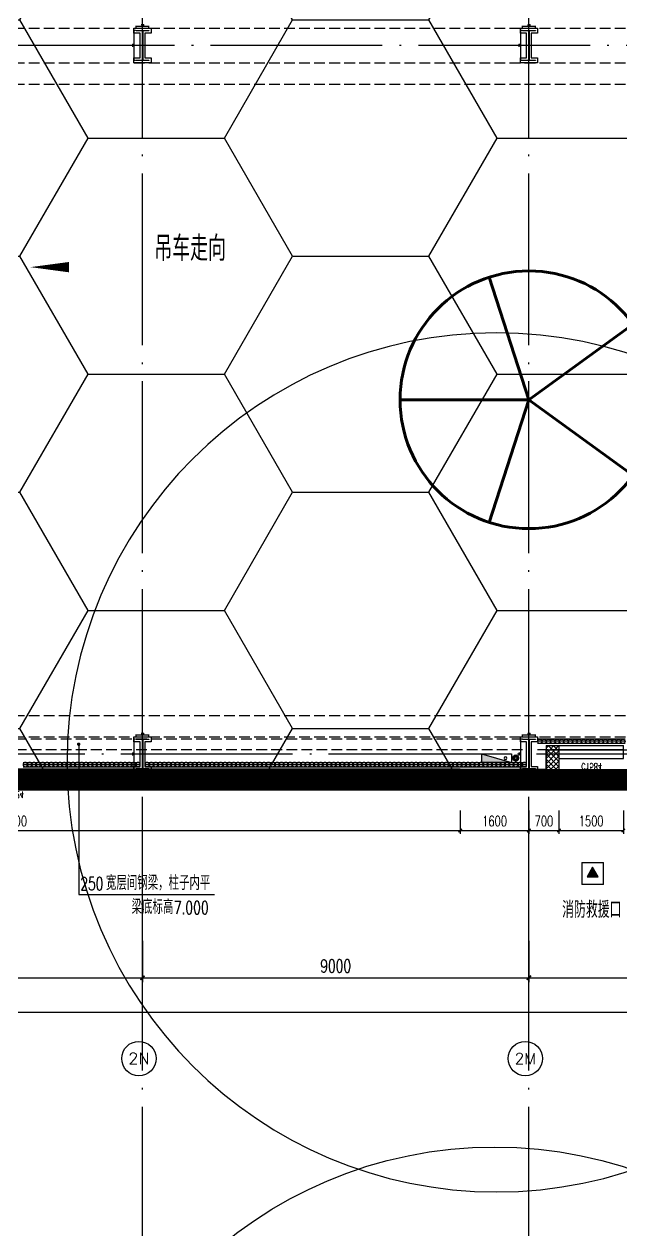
# Model space of a CAD drawing. Extents: x -821772 to -21949, y 506164 to 1049594.
# Drawn here: x -239612 to -225712, y 628991 to 657068 of the extents above; entities that cross this region are included whole.
import ezdxf
from ezdxf.enums import TextEntityAlignment as Align
from ezdxf.xclip import XClip

# ---------------------------------------------------------------- set-up
doc = ezdxf.new("R2010")
doc.units = 0
doc.header["$LTSCALE"] = 1000
doc.header["$MEASUREMENT"] = 0
doc.header["$XCLIPFRAME"] = 2
for name, pattern in [('10平面20250807_t3$0$DASH', [0.35, 0.25, -0.1]), ('10平面20250807_t3$0$DOTE', [2.42, 2, -0.2, 0.02, -0.2]), ('DASH', [0.35, 0.25, -0.1])]:
    doc.linetypes.add(name, pattern=pattern)
doc.layers.get('Defpoints').update_dxf_attribs({"color": 210})
doc.layers.add('1-防火分区线', color=201, linetype='DASH', lineweight=50)
doc.layers.add('10平面20250807_t3$0$LG-ZF消防', color=1, linetype='Continuous', lineweight=60)
for name, color, linetype in [('10平面20250807_t3$0$A-AXIS-D', 8, 'Continuous'), ('10平面20250807_t3$0$A-AXIS-DOTE', 8, '10平面20250807_t3$0$DOTE'), ('10平面20250807_t3$0$A-AXIS-DP', 8, 'Continuous'), ('10平面20250807_t3$0$A-AXIS-SYMB', 8, 'Continuous'), ('10平面20250807_t3$0$A-HATCH-2', 8, 'Continuous'), ('10平面20250807_t3$0$A-HRAIL', 8, 'Continuous'), ('10平面20250807_t3$0$A-LIN-V', 8, 'Continuous'), ('10平面20250807_t3$0$A-SFCE', 8, 'Continuous'), ('10平面20250807_t3$0$A-TEXT', 8, 'Continuous'), ('10平面20250807_t3$0$A-WINDOW', 8, 'Continuous'), ('10平面20250807_t3$0$AS-COLN', 8, 'Continuous'), ('10平面20250807_t3$0$AS-WALL', 8, 'Continuous'), ('10平面20250807_t3$0$AS-结构边线层', 8, 'Continuous'), ('10平面20250807_t3$0$DIM_SYMB', 8, 'Continuous'), ('10平面20250807_t3$0$PUB_HATCH', 8, 'Continuous'), ('10平面20250807_t3$0$PUB_TEXT', 8, 'Continuous'), ('10平面20250807_t3$0$RP-N2-01$0$$0$A-WIND-J', 8, 'Continuous'), ('10平面20250807_t3$0$RP-N2-01$0$A-WIND-J', 8, 'Continuous'), ('10平面20250807_t3$0$SB_ZF消火栓', 10, 'Continuous'), ('10平面20250807_t3$0$SB_ZF消火栓M', 10, 'Continuous'), ('10平面20250807_t3$0$建-窗', 8, 'Continuous'), ('10平面20250807_t3$0$建-箭头', 8, 'Continuous'), ('10平面20250807_t3$0$建-门窗编号', 8, 'Continuous'), ('PUB_HATCH', 8, 'Continuous')]:
    doc.layers.add(name, color=color, linetype=linetype)
doc.styles.add('10平面20250807_t3$0$_TCH_AXIS', font='COMPLEX', dxfattribs={"bigfont": 'GBCBIG'})
doc.styles.add('10平面20250807_t3$0$_TCH_DIM', font='SIMPLEX', dxfattribs={"bigfont": 'GBCBIG'})
doc.styles.add('10平面20250807_t3$0$_TCH_DIM_T3', font='SIMPLEX', dxfattribs={"width": 0.705882, "bigfont": 'GBCBIG'})
doc.styles.add('10平面20250807_t3$0$A-STANDARD', font='SIMPLEX', dxfattribs={"bigfont": 'GBCBIG'})
doc.styles.add('10平面20250807_t3$0$A-WIN-LABEL', font='SIMPLEX', dxfattribs={"bigfont": 'GBCBIG'})
doc.dimstyles.new('10平面20250807_t3$0$_TCH_ARCH&&10', dxfattribs={"dimtxt": 29.75, "dimasz": 10, "dimexe": 10, "dimexo": 10, "dimgap": 12.625, "dimtad": 1, "dimdec": 0, "dimzin": 0, "dimdsep": 46, "dimtxsty": '10平面20250807_t3$0$_TCH_DIM_T3', "dimblk": '10平面20250807_t3$0$_ArchTick', "dimcen": 0.09, "dimclrt": 7, "dimazin": 2, "dimtfac": 1, "dimtdec": 0, "dimtix": 1, "dimtmove": 2, "dimatfit": 3, "dimfxl": 0, "dimtolj": 1, "dimtzin": 0, "dimarcsym": 0})
doc.dimstyles.new('10平面20250807_t3$0$_TCH_ARCH&&100', dxfattribs={"dimtxt": 297.5, "dimasz": 100, "dimexe": 100, "dimexo": 100, "dimgap": 126.25, "dimtad": 1, "dimdec": 0, "dimzin": 0, "dimdsep": 46, "dimtxsty": '10平面20250807_t3$0$_TCH_DIM_T3', "dimblk": '10平面20250807_t3$0$_ArchTick', "dimcen": 0.09, "dimclrt": 7, "dimazin": 2, "dimtfac": 1, "dimtdec": 0, "dimtix": 1, "dimtmove": 2, "dimatfit": 3, "dimfxl": 0, "dimtolj": 1, "dimtzin": 0, "dimarcsym": 0})
doc.dimstyles.new('10平面20250807_t3$0$_TCH_ARCH&&80', dxfattribs={"dimtxt": 238, "dimasz": 80, "dimexe": 80, "dimexo": 80, "dimgap": 101, "dimtad": 1, "dimdec": 0, "dimzin": 0, "dimdsep": 46, "dimtxsty": '10平面20250807_t3$0$_TCH_DIM_T3', "dimblk": '10平面20250807_t3$0$_ArchTick', "dimcen": 0.09, "dimclrt": 7, "dimazin": 2, "dimtfac": 1, "dimtdec": 0, "dimtix": 1, "dimtmove": 2, "dimatfit": 3, "dimfxl": 0, "dimtolj": 1, "dimtzin": 0, "dimarcsym": 0})
pattern_1 = [(45, (60, 0), (-60.000061, 60.000061), []), (135, (60, 0), (-60.000061, -60.000061), [])]

# ---------------------------------------------------------------- blocks, each defined once
blk = doc.blocks.new('10平面20250807_t3$0$_ArchTick')
at = {"color": 0, "linetype": 'ByBlock', "const_width": 0.4}
blk.add_lwpolyline([(-0.5, -0.5), (0.5, 0.5)], dxfattribs=at)
blk = doc.blocks.new('*D9930')
at = {"layer": '10平面20250807_t3$0$A-AXIS-D', "color": 0, "lineweight": -2}
for p, q in [((-25118, -169100), (-25118, -170060)), ((-16118, -169100), (-16118, -170060)), ((-25118, -169960), (-16118, -169960))]:
    blk.add_line(p, q, dxfattribs=at)
at = {"layer": 'Defpoints', "color": 0}
for p in [(-25118, -169000), (-16118, -169000), (-16118, -169960)]:
    blk.add_point(p, dxfattribs=at)
at = {"layer": '10平面20250807_t3$0$A-AXIS-D', "color": 0, "lineweight": -2, "xscale": 100, "yscale": 100, "zscale": 100, "rotation": 180}
blk.add_blockref('10平面20250807_t3$0$_ArchTick', (-25118, -169960), dxfattribs=at)
at = {"layer": '10平面20250807_t3$0$A-AXIS-D', "color": 0, "lineweight": -2, "xscale": 100, "yscale": 100, "zscale": 100}
blk.add_blockref('10平面20250807_t3$0$_ArchTick', (-16118, -169960), dxfattribs=at)
at = {"layer": '10平面20250807_t3$0$A-AXIS-D', "color": 7, "insert": (-20618, -169685), "char_height": 297.5, "attachment_point": 5, "style": '10平面20250807_t3$0$_TCH_DIM_T3'}
blk.add_mtext('\\A1;9000', dxfattribs=at)
blk = doc.blocks.new('*D9931')
at = {"layer": '10平面20250807_t3$0$A-AXIS-D', "color": 0, "lineweight": -2}
for p, q in [((-16118, -169100), (-16118, -170060)), ((-7118, -169100), (-7118, -170060)), ((-16118, -169960), (-7118, -169960))]:
    blk.add_line(p, q, dxfattribs=at)
at = {"layer": 'Defpoints', "color": 0}
for p in [(-16118, -169000), (-7118, -169000), (-7118, -169960)]:
    blk.add_point(p, dxfattribs=at)
at = {"layer": '10平面20250807_t3$0$A-AXIS-D', "color": 0, "lineweight": -2, "xscale": 100, "yscale": 100, "zscale": 100, "rotation": 180}
blk.add_blockref('10平面20250807_t3$0$_ArchTick', (-16118, -169960), dxfattribs=at)
at = {"layer": '10平面20250807_t3$0$A-AXIS-D', "color": 0, "lineweight": -2, "xscale": 100, "yscale": 100, "zscale": 100}
blk.add_blockref('10平面20250807_t3$0$_ArchTick', (-7118, -169960), dxfattribs=at)
at = {"layer": '10平面20250807_t3$0$A-AXIS-D', "color": 7, "insert": (-11618, -169685), "char_height": 297.5, "attachment_point": 5, "style": '10平面20250807_t3$0$_TCH_DIM_T3'}
blk.add_mtext('\\A1;9000', dxfattribs=at)
blk = doc.blocks.new('*D9932')
at = {"layer": '10平面20250807_t3$0$A-AXIS-D', "color": 0, "lineweight": -2}
for p, q in [((-7118, -169100), (-7118, -170060)), ((1882, -169100), (1882, -170060)), ((-7118, -169960), (1882, -169960))]:
    blk.add_line(p, q, dxfattribs=at)
at = {"layer": 'Defpoints', "color": 0}
for p in [(-7118, -169000), (1882, -169000), (1882, -169960)]:
    blk.add_point(p, dxfattribs=at)
at = {"layer": '10平面20250807_t3$0$A-AXIS-D', "color": 0, "lineweight": -2, "xscale": 100, "yscale": 100, "zscale": 100, "rotation": 180}
blk.add_blockref('10平面20250807_t3$0$_ArchTick', (-7118, -169960), dxfattribs=at)
at = {"layer": '10平面20250807_t3$0$A-AXIS-D', "color": 0, "lineweight": -2, "xscale": 100, "yscale": 100, "zscale": 100}
blk.add_blockref('10平面20250807_t3$0$_ArchTick', (1882, -169960), dxfattribs=at)
at = {"layer": '10平面20250807_t3$0$A-AXIS-D', "color": 7, "insert": (-2618, -169685), "char_height": 297.5, "attachment_point": 5, "style": '10平面20250807_t3$0$_TCH_DIM_T3'}
blk.add_mtext('\\A1;9000', dxfattribs=at)
blk = doc.blocks.new('*D10025')
at = {"layer": '10平面20250807_t3$0$A-AXIS-D', "color": 0, "lineweight": -2}
for p, q in [((-65318, -169200), (-65318, -170860)), ((92682, -169200), (92682, -170860)), ((-65318, -170760), (92682, -170760))]:
    blk.add_line(p, q, dxfattribs=at)
at = {"layer": 'Defpoints', "color": 0}
for p in [(-65318, -169100), (92682, -169100), (92682, -170760)]:
    blk.add_point(p, dxfattribs=at)
at = {"layer": '10平面20250807_t3$0$A-AXIS-D', "color": 0, "lineweight": -2, "xscale": 100, "yscale": 100, "zscale": 100, "rotation": 180}
blk.add_blockref('10平面20250807_t3$0$_ArchTick', (-65318, -170760), dxfattribs=at)
at = {"layer": '10平面20250807_t3$0$A-AXIS-D', "color": 0, "lineweight": -2, "xscale": 100, "yscale": 100, "zscale": 100}
blk.add_blockref('10平面20250807_t3$0$_ArchTick', (92682, -170760), dxfattribs=at)
at = {"layer": '10平面20250807_t3$0$A-AXIS-D', "color": 7, "insert": (13682, -170485), "char_height": 297.5, "attachment_point": 5, "style": '10平面20250807_t3$0$_TCH_DIM_T3'}
blk.add_mtext('\\A1;158000', dxfattribs=at)
blk = doc.blocks.new('10平面20250807_t3$0$WINDOW2DLIB$DYNSTYLE$00000005')
at = {"color": 0}
for points in [[(-0.5, 0.5), (-0.5, -0.5)], [(-0.5, 0.5), (0.5, 0.5)], [(0.5, -0.5), (0.5, 0.5)], [(0.5, 0.1667), (-0.5, 0.1667)], [(0.5, -0.1667), (-0.5, -0.1667)], [(-0.5, -0.5), (0.5, -0.5)]]:
    blk.add_lwpolyline(points, dxfattribs=at)
blk = doc.blocks.new('10平面20250807_t3$0$42343243')
at = {"layer": '10平面20250807_t3$0$PUB_HATCH'}
h = blk.add_hatch(dxfattribs=at)
h.set_pattern_fill('多孔材料', color=256, scale=30, style=0)
h.set_pattern_definition(pattern_1)
h.paths.add_polyline_path([(-227154, 1223170), (-229454, 1223170), (-229454, 1222870), (-227454, 1222870)])
h = blk.add_hatch(dxfattribs=at)
h.set_pattern_fill('多孔材料', color=256, scale=30, style=0)
h.set_pattern_definition(pattern_1)
h.paths.add_polyline_path([(-227454, 1222320), (-227154, 1222620), (-227154, 1223170), (-227454, 1222870)])
h = blk.add_hatch(dxfattribs=at)
h.set_pattern_fill('多孔材料', color=256, scale=30, style=0)
h.set_pattern_definition(pattern_1)
h.paths.add_polyline_path([(-227454, 1222320), (-227154, 1222320), (-227154, 1222620)])
at = {"layer": '10平面20250807_t3$0$AS-WALL'}
for p, q in [((-227154, 1223170), (-229454, 1223170)), ((-229454, 1223170), (-229454, 1222870)), ((-227154, 1222620), (-227154, 1223170)), ((-229454, 1222870), (-227454, 1222870)), ((-227454, 1222320), (-227454, 1222870)), ((-227154, 1222320), (-227154, 1222620)), ((-227454, 1222320), (-227154, 1222320))]:
    blk.add_line(p, q, dxfattribs=at)
at = {"layer": '10平面20250807_t3$0$建-窗'}
ref = blk.add_blockref('10平面20250807_t3$0$WINDOW2DLIB$DYNSTYLE$00000005', (-239904, 1223020), dxfattribs=dict(at, xscale=-20900, yscale=-300, zscale=300, rotation=359.9999999994902))
ref.add_attrib('A', 'C20924', (-240194, 1223393), dxfattribs={"layer": '10平面20250807_t3$0$建-门窗编号', "ltscale": 500, "height": 148.8, "style": '10平面20250807_t3$0$A-WIN-LABEL', "width": 0.705882})
ref = blk.add_blockref('10平面20250807_t3$0$WINDOW2DLIB$DYNSTYLE$00000005', (-226404, 1222470), dxfattribs=dict(at, xscale=-1500, yscale=300, zscale=300, rotation=179.9999999999555))
ref.add_attrib('A', 'C1584', (-226634, 1222733), dxfattribs={"layer": '10平面20250807_t3$0$建-门窗编号', "ltscale": 500, "height": 148.8, "rotation": 360, "style": '10平面20250807_t3$0$A-WIN-LABEL', "width": 0.705882})
blk = doc.blocks.new('10平面20250807_t3$0$43243')
at = {"layer": '10平面20250807_t3$0$AS-结构边线层'}
blk.add_lwpolyline([(-250514, 639550), (-229294, 639550), (-229294, 639720), (-227454, 639720), (-227454, 640170), (-225354, 640170), (-225354, 639720), (-223514, 639720), (-223514, 639550), (-210494, 639550), (-210494, 639720), (-200454, 639720)], dxfattribs=at)
blk = doc.blocks.new('10平面20250807_t3$0$3243243')
at = {"layer": '10平面20250807_t3$0$A-AXIS-SYMB'}
for p, q in [((-238340, 640300), (-238340, 636800)), ((-238340, 636800), (-235180, 636800))]:
    blk.add_line(p, q, dxfattribs=at)
at = {"layer": '10平面20250807_t3$0$A-AXIS-SYMB', "const_width": 40}
blk.add_lwpolyline([(-238340, 640320, 1), (-238340, 640280, 1)], format="xyb", close=True, dxfattribs=at)
at = {"layer": '10平面20250807_t3$0$A-SFCE', "linetype": '10平面20250807_t3$0$DASH'}
for p, q in [((-228004.2, 640420), (-245704.2, 640420)), ((-228004.2, 640170), (-245704.2, 640170))]:
    blk.add_line(p, q, dxfattribs=at)
at = {"layer": '10平面20250807_t3$0$A-SFCE', "color": 2, "linetype": '10平面20250807_t3$0$DASH'}
for p, q in [((-219004.2, 640420), (-227704.2, 640420)), ((-219004.2, 640170), (-227704.2, 640170))]:
    blk.add_line(p, q, dxfattribs=at)
at = {"layer": '10平面20250807_t3$0$PUB_TEXT', "style": '10平面20250807_t3$0$_TCH_DIM', "width": 0.705882}
for s, p in [('250', (-238305.2, 636905)), ('7.000', (-236125, 636345))]:
    blk.add_text(s, height=297.5, dxfattribs=at).set_placement(p)
at = {"layer": '10平面20250807_t3$0$PUB_TEXT', "style": '10平面20250807_t3$0$_TCH_DIM'}
for s, p in [('宽层间钢梁，柱子内平', (-237705.2, 636905)), ('梁底标高', (-237108, 636345))]:
    blk.add_text(s, height=337.59, dxfattribs=at).set_placement(p)
blk = doc.blocks.new('*D10488')
at = {"layer": '10平面20250807_t3$0$A-AXIS-DP', "color": 0, "lineweight": -2}
for p, q in [((-195790, 766880), (-195790, 766929)), ((-195790, 766919), (-195490, 766919)), ((-195490, 766880), (-195490, 766929))]:
    blk.add_line(p, q, dxfattribs=at)
at = {"layer": 'Defpoints', "color": 0}
for p in [(-195790, 766870), (-195490, 766919), (-195490, 766870)]:
    blk.add_point(p, dxfattribs=at)
at = {"layer": '10平面20250807_t3$0$A-AXIS-DP', "color": 0, "lineweight": -2, "xscale": 10, "yscale": 10, "zscale": 10, "rotation": 180}
blk.add_blockref('10平面20250807_t3$0$_ArchTick', (-195790, 766919), dxfattribs=at)
at = {"layer": '10平面20250807_t3$0$A-AXIS-DP', "color": 0, "lineweight": -2, "xscale": 10, "yscale": 10, "zscale": 10}
blk.add_blockref('10平面20250807_t3$0$_ArchTick', (-195490, 766919), dxfattribs=at)
at = {"layer": '10平面20250807_t3$0$A-AXIS-DP', "color": 7, "insert": (-195640, 766946), "char_height": 29.8, "attachment_point": 5, "style": '10平面20250807_t3$0$_TCH_DIM_T3'}
blk.add_mtext('\\A1;300', dxfattribs=at)
blk = doc.blocks.new('*D10489')
at = {"layer": '10平面20250807_t3$0$A-AXIS-DP', "color": 0, "lineweight": -2}
for p, q in [((-195800, 766820), (-195841, 766820)), ((-195831, 766120), (-195831, 766820)), ((-195800, 766120), (-195841, 766120))]:
    blk.add_line(p, q, dxfattribs=at)
at = {"layer": 'Defpoints', "color": 0}
for p in [(-195831, 766820), (-195790, 766820), (-195790, 766120)]:
    blk.add_point(p, dxfattribs=at)
at = {"layer": '10平面20250807_t3$0$A-AXIS-DP', "color": 0, "lineweight": -2, "xscale": 10, "yscale": 10, "zscale": 10}
for p, rotation in [((-195831, 766820), 90), ((-195831, 766120), 270)]:
    blk.add_blockref('10平面20250807_t3$0$_ArchTick', p, dxfattribs=dict(at, rotation=rotation))
at = {"layer": '10平面20250807_t3$0$A-AXIS-DP', "color": 7, "insert": (-195859, 766470), "char_height": 29.8, "attachment_point": 5, "rotation": 90, "style": '10平面20250807_t3$0$_TCH_DIM_T3'}
blk.add_mtext('\\A1;700', dxfattribs=at)
blk = doc.blocks.new('10平面20250807_t3$0$w42343')
at = {"layer": '10平面20250807_t3$0$A-HATCH-2', "linetype": '10平面20250807_t3$0$DASH'}
for p, q in [((-263654.2, 656970), (-128354.2, 656970)), ((-263654.2, 656170), (-128354.2, 656170)), ((-263654.2, 655670), (-128354.2, 655670)), ((-263654.2, 640970), (-128354.2, 640970)), ((-263654.2, 640470), (-128354.2, 640470))]:
    blk.add_line(p, q, dxfattribs=at)
blk = doc.blocks.new('10平面20250807_t3$0$w4324324')
at = {"layer": '10平面20250807_t3$0$A-HATCH-2', "lineweight": 60}
for q in [(-1694760, 686605), (-1697614, 684532), (-1691907, 684532), (-1696524, 681178), (-1692997, 681178)]:
    blk.add_line((-1694760, 683605), q, dxfattribs=at)
blk.add_circle((-1694760, 683605), 3000, dxfattribs=at)
blk = doc.blocks.new('10平面20250807_t3$0$ner546')
at = {"layer": '10平面20250807_t3$0$A-LIN-V'}
blk.add_blockref('10平面20250807_t3$0$w4324324', (565280, 25256), dxfattribs=at)
blk = doc.blocks.new('10平面20250807_t3$0$RP-N2-01$0$$0$xfjy')
at = {"layer": '10平面20250807_t3$0$RP-N2-01$0$$0$A-WIND-J'}
h = blk.add_hatch(color=256, dxfattribs=at)
h.dxf.hatch_style = 1
h.paths.add_polyline_path([(1141876, -26214), (1142135, -26214), (1142005, -25989)])
at = {"layer": '10平面20250807_t3$0$RP-N2-01$0$$0$A-WIND-J', "const_width": 25}
blk.add_lwpolyline([(1141755, -25889), (1141755, -26389), (1142255, -26389), (1142255, -25889)], close=True, dxfattribs=at)
at = {"layer": '10平面20250807_t3$0$RP-N2-01$0$$0$A-WIND-J'}
for points in [[(1141755, -26389), (1142255, -26389), (1142255, -25889), (1141755, -25889)], [(1141876, -26214), (1142135, -26214), (1142005, -25989)]]:
    blk.add_lwpolyline(points, close=True, dxfattribs=at)
blk = doc.blocks.new('10平面20250807_t3$0$RP-N2-01$0$xfjy')
at = {"layer": '10平面20250807_t3$0$RP-N2-01$0$$0$A-WIND-J'}
blk.add_blockref('10平面20250807_t3$0$RP-N2-01$0$$0$xfjy', (0, 0), dxfattribs=at)
blk = doc.blocks.new('10平面20250807_t3$0$1232')
at = {"layer": '10平面20250807_t3$0$RP-N2-01$0$A-WIND-J'}
blk.add_blockref('10平面20250807_t3$0$RP-N2-01$0$xfjy', (-1368375, 663429, 0), dxfattribs=at)
at = {"layer": '10平面20250807_t3$0$A-TEXT', "style": '10平面20250807_t3$0$_TCH_DIM'}
blk.add_text('消防救援口', height=384.1, dxfattribs=at).set_placement((-227081, 636257, 0))
blk = doc.blocks.new('10平面20250807_t3$0$99平面图例外参$0$$LinePat$圆环')
for points in [[(0, 150), (300, 150)], [(0, 0), (300, 0)], [(0, -150), (300, -150)]]:
    blk.add_lwpolyline(points)
at = {"color": 0}
blk.add_circle((150, 0), 150, dxfattribs=at)
blk = doc.blocks.new('10平面20250807_t3$0$34242343243')
at = {"layer": '10平面20250807_t3$0$A-HRAIL', "yscale": 0.3333333333333333, "zscale": 0.3333333333333333}
for p, xscale, rotation in [((-227552, 640370), 0.3402776645623614, 180), ((-227450, 640370), 0.3402776645623614, 180), ((-227348, 640370), 0.3402776645623614, 180), ((-227246, 640370), 0.3402776645623614, 180), ((-227144, 640370), 0.3402776645623614, 180), ((-227042, 640370), 0.3402776645623614, 180), ((-226940, 640370), 0.3402776645623614, 180), ((-226838, 640370), 0.3402776645623614, 180), ((-226735, 640370), 0.3402776645623614, 180), ((-226633, 640370), 0.3402776645623614, 180), ((-226531, 640370), 0.3402776645623614, 180), ((-226429, 640370), 0.3402776645623614, 180), ((-226327, 640370), 0.3402776645623614, 180), ((-226225, 640370), 0.3402776645623614, 180), ((-226123, 640370), 0.3402776645623614, 180), ((-226021, 640370), 0.3402776645623614, 180), ((-225919, 640370), 0.3402776645623614, 180), ((-225817, 640370), 0.3402776645623614, 180), ((-225715, 640370), 0.3402776645623614, 180), ((-225613, 640370), 0.3402776645623614, 180), ((-239636, 639826), -0.3368181818181818, 179.9999999997967), ((-239535, 639826), -0.3368181818181818, 179.9999999997967), ((-239434, 639826), -0.3368181818181818, 179.9999999997967), ((-239333, 639826), -0.3368181818181818, 179.9999999997967), ((-239232, 639826), -0.3368181818181818, 179.9999999997967), ((-239131, 639826), -0.3368181818181818, 179.9999999997967), ((-239030, 639826), -0.3368181818181818, 179.9999999997967), ((-238929, 639826), -0.3368181818181818, 179.9999999997967), ((-238828, 639826), -0.3368181818181818, 179.9999999997967), ((-238727, 639826), -0.3368181818181818, 179.9999999997967), ((-238626, 639826), -0.3368181818181818, 179.9999999997967), ((-238525, 639826), -0.3368181818181818, 179.9999999997967), ((-238424, 639826), -0.3368181818181818, 179.9999999997967), ((-238323, 639826), -0.3368181818181818, 179.9999999997967), ((-238222, 639826), -0.3368181818181818, 179.9999999997967), ((-238121, 639826), -0.3368181818181818, 179.9999999997967), ((-238020, 639826), -0.3368181818181818, 179.9999999997967), ((-237919, 639826), -0.3368181818181818, 179.9999999997967), ((-237818, 639826), -0.3368181818181818, 179.9999999997967), ((-237717, 639826), -0.3368181818181818, 179.9999999997967), ((-237616, 639826), -0.3368181818181818, 179.9999999997967), ((-237514, 639826), -0.3368181818181818, 179.9999999997967), ((-237413, 639826), -0.3368181818181818, 179.9999999997967), ((-237312, 639826), -0.3368181818181818, 179.9999999997967), ((-237211, 639826), -0.3368181818181818, 179.9999999997967), ((-237110, 639826), -0.3368181818181818, 179.9999999997967), ((-237009, 639826), -0.3368181818181818, 179.9999999997967), ((-236800, 639826), -0.3368181818181785, 179.999999999796), ((-236699, 639826), -0.3368181818181785, 179.999999999796), ((-236598, 639826), -0.3368181818181785, 179.999999999796), ((-236497, 639826), -0.3368181818181785, 179.999999999796), ((-236396, 639826), -0.3368181818181785, 179.999999999796), ((-236295, 639826), -0.3368181818181785, 179.999999999796), ((-236194, 639826), -0.3368181818181785, 179.999999999796), ((-236093, 639826), -0.3368181818181785, 179.999999999796), ((-235992, 639826), -0.3368181818181785, 179.999999999796), ((-235891, 639826), -0.3368181818181785, 179.999999999796), ((-235790, 639826), -0.3368181818181785, 179.999999999796), ((-235689, 639826), -0.3368181818181785, 179.999999999796), ((-235588, 639826), -0.3368181818181785, 179.999999999796), ((-235487, 639826), -0.3368181818181785, 179.999999999796), ((-235386, 639826), -0.3368181818181785, 179.999999999796), ((-235285, 639826), -0.3368181818181785, 179.999999999796), ((-235183, 639826), -0.3368181818181785, 179.999999999796), ((-235082, 639826), -0.3368181818181785, 179.999999999796), ((-234981, 639826), -0.3368181818181785, 179.999999999796), ((-234880, 639826), -0.3368181818181785, 179.999999999796), ((-234779, 639826), -0.3368181818181785, 179.999999999796), ((-234678, 639826), -0.3368181818181785, 179.999999999796), ((-234577, 639826), -0.3368181818181785, 179.999999999796), ((-234476, 639826), -0.3368181818181785, 179.999999999796), ((-234375, 639826), -0.3368181818181785, 179.999999999796), ((-234274, 639826), -0.3368181818181785, 179.999999999796), ((-234173, 639826), -0.3368181818181785, 179.999999999796), ((-234072, 639826), -0.3368181818181785, 179.999999999796), ((-233971, 639826), -0.3368181818181785, 179.999999999796), ((-233870, 639826), -0.3368181818181785, 179.999999999796), ((-233769, 639826), -0.3368181818181785, 179.999999999796), ((-233668, 639826), -0.3368181818181785, 179.999999999796), ((-233567, 639826), -0.3368181818181785, 179.999999999796), ((-233466, 639826), -0.3368181818181785, 179.999999999796), ((-233365, 639826), -0.3368181818181785, 179.999999999796), ((-233264, 639826), -0.3368181818181785, 179.999999999796), ((-233163, 639826), -0.3368181818181785, 179.999999999796), ((-233062, 639826), -0.3368181818181785, 179.999999999796), ((-232960, 639826), -0.3368181818181785, 179.999999999796), ((-232859, 639826), -0.3368181818181785, 179.999999999796), ((-232758, 639826), -0.3368181818181785, 179.999999999796), ((-232657, 639826), -0.3368181818181785, 179.999999999796), ((-232556, 639826), -0.3368181818181785, 179.999999999796), ((-232455, 639826), -0.3368181818181785, 179.999999999796), ((-232354, 639826), -0.3368181818181785, 179.999999999796), ((-232253, 639826), -0.3368181818181785, 179.999999999796), ((-232152, 639826), -0.3368181818181785, 179.999999999796), ((-232051, 639826), -0.3368181818181785, 179.999999999796), ((-231950, 639826), -0.3368181818181785, 179.999999999796), ((-231849, 639826), -0.3368181818181785, 179.999999999796), ((-231748, 639826), -0.3368181818181785, 179.999999999796), ((-231647, 639826), -0.3368181818181785, 179.999999999796), ((-231546, 639826), -0.3368181818181785, 179.999999999796), ((-231445, 639826), -0.3368181818181785, 179.999999999796), ((-231344, 639826), -0.3368181818181785, 179.999999999796), ((-231243, 639826), -0.3368181818181785, 179.999999999796), ((-231142, 639826), -0.3368181818181785, 179.999999999796), ((-231041, 639826), -0.3368181818181785, 179.999999999796), ((-230940, 639826), -0.3368181818181785, 179.999999999796), ((-230839, 639826), -0.3368181818181785, 179.999999999796), ((-230737, 639826), -0.3368181818181785, 179.999999999796), ((-230636, 639826), -0.3368181818181785, 179.999999999796), ((-230535, 639826), -0.3368181818181785, 179.999999999796), ((-230434, 639826), -0.3368181818181785, 179.999999999796), ((-230333, 639826), -0.3368181818181785, 179.999999999796), ((-230232, 639826), -0.3368181818181785, 179.999999999796), ((-230131, 639826), -0.3368181818181785, 179.999999999796), ((-230030, 639826), -0.3368181818181785, 179.999999999796), ((-229929, 639826), -0.3368181818181785, 179.999999999796), ((-229828, 639826), -0.3368181818181785, 179.999999999796), ((-229727, 639826), -0.3368181818181785, 179.999999999796), ((-229626, 639826), -0.3368181818181785, 179.999999999796), ((-229525, 639826), -0.3368181818181785, 179.999999999796), ((-229424, 639826), -0.3368181818181785, 179.999999999796), ((-229323, 639826), -0.3368181818181785, 179.999999999796), ((-229222, 639826), -0.3368181818181785, 179.999999999796), ((-229121, 639826), -0.3368181818181785, 179.999999999796), ((-229020, 639826), -0.3368181818181785, 179.999999999796), ((-228919, 639826), -0.3368181818181785, 179.999999999796), ((-228818, 639826), -0.3368181818181785, 179.999999999796), ((-228717, 639826), -0.3368181818181785, 179.999999999796), ((-228616, 639826), -0.3368181818181785, 179.999999999796), ((-228514, 639826), -0.3368181818181785, 179.999999999796), ((-228413, 639826), -0.3368181818181785, 179.999999999796), ((-228312, 639826), -0.3368181818181785, 179.999999999796), ((-228211, 639826), -0.3368181818181785, 179.999999999796), ((-228110, 639826), -0.3368181818181785, 179.999999999796), ((-228009, 639826), -0.3368181818181785, 179.999999999796)]:
    blk.add_blockref('10平面20250807_t3$0$99平面图例外参$0$$LinePat$圆环', p, dxfattribs=dict(at, xscale=xscale, rotation=rotation))
blk = doc.blocks.new('10平面20250807_t3$0$A$C5D961328')
at = {"layer": '10平面20250807_t3$0$SB_ZF消火栓'}
blk.add_hatch(color=256, dxfattribs=at).paths.add_polyline_path([(0, 40), (700, 40), (700, 240)])
at = {"layer": '10平面20250807_t3$0$A-LIN-V', "ltscale": 500}
blk.add_circle((350, 40), 10001, dxfattribs=at)
at = {"layer": '10平面20250807_t3$0$SB_ZF消火栓'}
for p, q in [((700, 240), (0, 240)), ((0, 240), (0, 40)), ((700, 240), (0, 40)), ((0, 40), (700, 40)), ((700, 240), (700, 40))]:
    blk.add_line(p, q, dxfattribs=at)
at = {"layer": '10平面20250807_t3$0$SB_ZF消火栓', "color": 1}
blk.add_circle((140, 140), 32.5, dxfattribs=at)
blk = doc.blocks.new('10平面20250807_t3$0$we42342343234')
at = {"layer": '10平面20250807_t3$0$SB_ZF消火栓M', "rotation": 180}
blk.add_blockref('10平面20250807_t3$0$A$C5D961328', (-228304, 620960), dxfattribs=at)
blk = doc.blocks.new('10平面20250807_t3$0$43242343')
at = {"layer": '10平面20250807_t3$0$LG-ZF消防', "linetype": 'Continuous'}
blk.add_circle((-228161, 639976), 50, dxfattribs=at)
blk = doc.blocks.new('10平面20250807_t3$0$234243242332')
at = {"layer": '10平面20250807_t3$0$LG-ZF消防', "linetype": 'Continuous'}
blk.add_blockref('10平面20250807_t3$0$43242343', (0, 0), dxfattribs=at)
at = {"layer": '10平面20250807_t3$0$SB_ZF消火栓', "xscale": -1}
blk.add_blockref('10平面20250807_t3$0$A$C5D961328', (-228261, 639836), dxfattribs=at)
at = {"layer": '10平面20250807_t3$0$SB_ZF消火栓'}
blk.add_blockref('10平面20250807_t3$0$we42342343234', (0, 0), dxfattribs=at)
blk = doc.blocks.new('*D12161')
at = {"layer": '10平面20250807_t3$0$A-AXIS-DP', "color": 0, "lineweight": -2}
for p, q in [((-250354, 638760), (-250354, 638210)), ((-229454, 638760), (-229454, 638210)), ((-250354, 638290), (-229454, 638290))]:
    blk.add_line(p, q, dxfattribs=at)
at = {"layer": 'Defpoints', "color": 0}
for p in [(-250354, 638840), (-229454, 638840), (-229454, 638290)]:
    blk.add_point(p, dxfattribs=at)
at = {"layer": '10平面20250807_t3$0$A-AXIS-DP', "color": 0, "lineweight": -2, "xscale": 80, "yscale": 80, "zscale": 80, "rotation": 180}
blk.add_blockref('10平面20250807_t3$0$_ArchTick', (-250354, 638290), dxfattribs=at)
at = {"layer": '10平面20250807_t3$0$A-AXIS-DP', "color": 0, "lineweight": -2, "xscale": 80, "yscale": 80, "zscale": 80}
blk.add_blockref('10平面20250807_t3$0$_ArchTick', (-229454, 638290), dxfattribs=at)
at = {"layer": '10平面20250807_t3$0$A-AXIS-DP', "color": 7, "insert": (-239904, 638510), "char_height": 238, "attachment_point": 5, "style": '10平面20250807_t3$0$_TCH_DIM_T3'}
blk.add_mtext('\\A1;20900', dxfattribs=at)
blk = doc.blocks.new('*D12162')
at = {"layer": '10平面20250807_t3$0$A-AXIS-DP', "color": 0, "lineweight": -2}
for p, q in [((-229454, 638760), (-229454, 638210)), ((-227854, 638760), (-227854, 638210)), ((-229454, 638290), (-227854, 638290))]:
    blk.add_line(p, q, dxfattribs=at)
at = {"layer": 'Defpoints', "color": 0}
for p in [(-229454, 638840), (-227854, 638840), (-227854, 638290)]:
    blk.add_point(p, dxfattribs=at)
at = {"layer": '10平面20250807_t3$0$A-AXIS-DP', "color": 0, "lineweight": -2, "xscale": 80, "yscale": 80, "zscale": 80, "rotation": 180}
blk.add_blockref('10平面20250807_t3$0$_ArchTick', (-229454, 638290), dxfattribs=at)
at = {"layer": '10平面20250807_t3$0$A-AXIS-DP', "color": 0, "lineweight": -2, "xscale": 80, "yscale": 80, "zscale": 80}
blk.add_blockref('10平面20250807_t3$0$_ArchTick', (-227854, 638290), dxfattribs=at)
at = {"layer": '10平面20250807_t3$0$A-AXIS-DP', "color": 7, "insert": (-228654, 638510), "char_height": 238, "attachment_point": 5, "style": '10平面20250807_t3$0$_TCH_DIM_T3'}
blk.add_mtext('\\A1;1600', dxfattribs=at)
blk = doc.blocks.new('*D12163')
at = {"layer": '10平面20250807_t3$0$A-AXIS-DP', "color": 0, "lineweight": -2}
for p, q in [((-227854, 638760), (-227854, 638210)), ((-227154, 638760), (-227154, 638210)), ((-227854, 638290), (-227154, 638290))]:
    blk.add_line(p, q, dxfattribs=at)
at = {"layer": 'Defpoints', "color": 0}
for p in [(-227854, 638840), (-227154, 638840), (-227154, 638290)]:
    blk.add_point(p, dxfattribs=at)
at = {"layer": '10平面20250807_t3$0$A-AXIS-DP', "color": 0, "lineweight": -2, "xscale": 80, "yscale": 80, "zscale": 80, "rotation": 180}
blk.add_blockref('10平面20250807_t3$0$_ArchTick', (-227854, 638290), dxfattribs=at)
at = {"layer": '10平面20250807_t3$0$A-AXIS-DP', "color": 0, "lineweight": -2, "xscale": 80, "yscale": 80, "zscale": 80}
blk.add_blockref('10平面20250807_t3$0$_ArchTick', (-227154, 638290), dxfattribs=at)
at = {"layer": '10平面20250807_t3$0$A-AXIS-DP', "color": 7, "insert": (-227504, 638510), "char_height": 238, "attachment_point": 5, "style": '10平面20250807_t3$0$_TCH_DIM_T3'}
blk.add_mtext('\\A1;700', dxfattribs=at)
blk = doc.blocks.new('*D12164')
at = {"layer": '10平面20250807_t3$0$A-AXIS-DP', "color": 0, "lineweight": -2}
for p, q in [((-227154, 638760), (-227154, 638210)), ((-225654, 638760), (-225654, 638210)), ((-227154, 638290), (-225654, 638290))]:
    blk.add_line(p, q, dxfattribs=at)
at = {"layer": 'Defpoints', "color": 0}
for p in [(-227154, 638840), (-225654, 638840), (-225654, 638290)]:
    blk.add_point(p, dxfattribs=at)
at = {"layer": '10平面20250807_t3$0$A-AXIS-DP', "color": 0, "lineweight": -2, "xscale": 80, "yscale": 80, "zscale": 80, "rotation": 180}
blk.add_blockref('10平面20250807_t3$0$_ArchTick', (-227154, 638290), dxfattribs=at)
at = {"layer": '10平面20250807_t3$0$A-AXIS-DP', "color": 0, "lineweight": -2, "xscale": 80, "yscale": 80, "zscale": 80}
blk.add_blockref('10平面20250807_t3$0$_ArchTick', (-225654, 638290), dxfattribs=at)
at = {"layer": '10平面20250807_t3$0$A-AXIS-DP', "color": 7, "insert": (-226404, 638510), "char_height": 238, "attachment_point": 5, "style": '10平面20250807_t3$0$_TCH_DIM_T3'}
blk.add_mtext('\\A1;1500', dxfattribs=at)
blk = doc.blocks.new('10平面20250807_t3$0$dote')
at = {"layer": '10平面20250807_t3$0$A-AXIS-D'}
for centre in [(-16202.7, -171838.9), (-7202.7, -171838.9)]:
    blk.add_circle(centre, 400, dxfattribs=at)
at = {"layer": '10平面20250807_t3$0$A-AXIS-DOTE', "ltscale": 2}
for p, q in [((-16117.8, -169748.9), (-16117.8, -75950)), ((-7117.8, -169748.9), (-7117.8, -75950)), ((100786.4, -148250), (-75513.6, -148250)), ((98696.4, -164750), (-75513.6, -164750)), ((-16117.8, -264080), (-16117.8, -167560.7)), ((-7117.8, -264080), (-7117.8, -167560.7))]:
    blk.add_line(p, q, dxfattribs=at)
at = {"layer": '10平面20250807_t3$0$PUB_TEXT', "style": '10平面20250807_t3$0$_TCH_AXIS'}
for s, height, p, p2 in [('2N', 265.5, (-16449.2, -171971.6), (-15956.2, -171971.6)), ('2M', 255.29, (-7451.9, -171966.5), (-6953.5, -171966.5))]:
    blk.add_text(s, height=height, dxfattribs=at).set_placement(p, p2, align=Align.FIT)
at = {"layer": '10平面20250807_t3$0$A-AXIS-D'}
for base, p1, p2, picture, middle in [((-16117.8, -169960), (-25117.8, -169000), (-16117.8, -169000), '*D9930', (-20617.8, -169685)), ((-7117.8, -169960), (-16117.8, -169000), (-7117.8, -169000), '*D9931', (-11617.8, -169685)), ((1882.2, -169960), (-7117.8, -169000), (1882.2, -169000), '*D9932', (-2617.8, -169685)), ((92682.2, -170760), (-65317.8, -169100), (92682.2, -169100), '*D10025', (13682.2, -170485))]:
    dim = blk.add_linear_dim(base=base, p1=p1, p2=p2, angle=0, dimstyle='10平面20250807_t3$0$_TCH_ARCH&&100', override={"dimgap": 0}, dxfattribs=at)
    dim.commit()
    dim.dimension.update_dxf_attribs({"geometry": picture, "text_midpoint": middle, "dimtype": 129})
blk = doc.blocks.new('10平面20250807_t3$0$nt66')
at = {"layer": '10平面20250807_t3$0$A-HATCH-2'}
blk.add_lwpolyline([(-195840, 766870), (-195440, 766870), (-195440, 766758), (-195586, 766758), (-195586, 766182), (-195440, 766182), (-195440, 766070), (-195840, 766070), (-195840, 766182), (-195694, 766182), (-195694, 766758), (-195840, 766758)], close=True, dxfattribs=at)
at = {"layer": '10平面20250807_t3$0$AS-COLN'}
blk.add_lwpolyline([(-195790, 766820), (-195490, 766820), (-195490, 766808), (-195636, 766808), (-195636, 766132), (-195490, 766132), (-195490, 766120), (-195790, 766120), (-195790, 766132), (-195644, 766132), (-195644, 766808), (-195790, 766808)], close=True, dxfattribs=at)
at = {"layer": '10平面20250807_t3$0$A-AXIS-DP'}
for p1, p2, distance, picture, middle in [((-195790, 766120), (-195790, 766820), 41.2, '*D10489', (-195858.7, 766470)), ((-195790, 766870), (-195490, 766870), 48.8, '*D10488', (-195640, 766946.2))]:
    dim = blk.add_aligned_dim(p1=p1, p2=p2, distance=distance, dimstyle='10平面20250807_t3$0$_TCH_ARCH&&10', dxfattribs=at)
    dim.commit()
    dim.dimension.update_dxf_attribs({"geometry": picture, "text_midpoint": middle})
blk = doc.blocks.new('10平面20250807_t3$0$33333')
for p in [(-41214, -109900), (-32214, -109900), (-41214, -126400), (-32214, -126400)]:
    blk.add_blockref('10平面20250807_t3$0$nt66', p)
blk = doc.blocks.new('10平面20250807_t3')
at = {"layer": '10平面20250807_t3$0$建-箭头'}
blk.add_lwpolyline([(-232567, 651408.9, 0, 0, 0), (-239467, 651408.9, 0, 240, 0), (-238567, 651408.9, 0, 0, 0)], format="xyseb", dxfattribs=at)
blk.add_blockref('10平面20250807_t3$0$1232', (0, 0))
at = {"layer": '10平面20250807_t3$0$A-AXIS-DP'}
blk.add_blockref('10平面20250807_t3$0$3243243', (0, 0), dxfattribs=at)
at = {"layer": '10平面20250807_t3$0$A-LIN-V', "rotation": 90.00000000000001}
blk.add_blockref('10平面20250807_t3$0$ner546', (481006.5, 1777800), dxfattribs=at)
at = {"layer": '10平面20250807_t3$0$A-WINDOW'}
for name in ['10平面20250807_t3$0$43243', '10平面20250807_t3$0$33333', '10平面20250807_t3$0$w42343']:
    blk.add_blockref(name, (0, 0), dxfattribs=at)
at = {"layer": '10平面20250807_t3$0$A-WINDOW', "xscale": -1, "rotation": 180}
blk.add_blockref('10平面20250807_t3$0$42343243', (0, 1862590), dxfattribs=at)
at = {"layer": '10平面20250807_t3$0$AS-WALL'}
blk.add_blockref('10平面20250807_t3$0$dote', (-220736.4, 804820), dxfattribs=at)
at = {"layer": '10平面20250807_t3$0$DIM_SYMB'}
blk.add_blockref('10平面20250807_t3$0$34242343243', (0, 0), dxfattribs=at)
at = {"layer": '10平面20250807_t3$0$SB_ZF消火栓', "linetype": 'Continuous'}
blk.add_blockref('10平面20250807_t3$0$234243242332', (0, 0), dxfattribs=at)
at = {"layer": '10平面20250807_t3$0$PUB_TEXT', "style": '10平面20250807_t3$0$A-STANDARD'}
blk.add_text('吊车走向', height=578.72, dxfattribs=at).set_placement((-236579.3, 651555.8))
at = {"layer": '10平面20250807_t3$0$A-AXIS-DP'}
for p1, p2, picture, middle in [((-250354.2, 638840), (-229454.2, 638840), '*D12161', (-239904.2, 638510)), ((-229454.2, 638840), (-227854.2, 638840), '*D12162', (-228654.2, 638510)), ((-227854.2, 638840), (-227154.2, 638840), '*D12163', (-227504.2, 638510)), ((-227154.2, 638840), (-225654.2, 638840), '*D12164', (-226404.2, 638510))]:
    dim = blk.add_aligned_dim(p1=p1, p2=p2, distance=-550, dimstyle='10平面20250807_t3$0$_TCH_ARCH&&80', dxfattribs=at)
    dim.commit()
    dim.dimension.update_dxf_attribs({"geometry": picture, "text_midpoint": middle})

msp = doc.modelspace()

# ---------------------------------------------------------------- block references
at = {"ltscale": 100}
ref = msp.add_blockref('10平面20250807_t3', (0, 0), dxfattribs=at)
XClip(ref).set_block_clipping_path([(-386212.6353242097, 506163.79756496), (-21948.7593967821, 884998.2285294847)])

# ---------------------------------------------------------------- next in the draw order: hatches: boundary and pattern name
at = {"layer": 'PUB_HATCH', "ltscale": 5000}
h = msp.add_hatch(dxfattribs=at)
h.set_pattern_fill('HONEY', color=8, scale=2000)
h.set_pattern_definition([(0, (0, 0), (4762.5, 2749.63), [3175, -6350]), (120, (0, 0), (-4762.499, 2749.631), [3175, -6350]), (60, (0, 0), (0.0006, 5499.261), [-6350, 3175])])
h.paths.add_polyline_path([(-198854.2, 639470), (-198854.2, 639970), (-200254.2, 639970), (-200254.2, 639470), (-252854.2, 639470), (-252854.2, 639970), (-254254.2, 639970), (-254254.2, 639470), (-286054.2, 639470), (-286054.2, 657033.3), (-264595.3, 723170), (-254254.2, 723170), (-254254.2, 722670), (-252854.2, 722670), (-252854.2, 723170), (-200254.2, 723170), (-200254.2, 722670), (-198854.2, 722670), (-198854.2, 723170), (-146254.2, 723170), (-146254.2, 722670), (-144854.2, 722670), (-144854.2, 723170), (-128054.2, 723170), (-128054.2, 639470), (-144854.2, 639470), (-144854.2, 639970), (-146254.2, 639970), (-146254.2, 639470)])

# ---------------------------------------------------------------- next in the draw order: linework, layer by layer
at = {"layer": '1-防火分区线', "color": 1, "linetype": 'DASH', "ltscale": 5, "const_width": 500}
msp.add_lwpolyline([(-146254.2, 639470), (-198854.2, 639470), (-198854.2, 639970), (-200254.2, 639970), (-200254.2, 639470), (-252854.2, 639470), (-252854.2, 639970), (-254254.2, 639970), (-254254.2, 639470), (-286054.2, 639470), (-286054.2, 657033.3), (-264595.3, 723170), (-264595.3, 723170), (-254254.2, 723170), (-254254.2, 722670), (-252854.2, 722670), (-252854.2, 723170), (-200254.2, 723170), (-200254.2, 722670), (-198854.2, 722670), (-198854.2, 723170), (-146254.2, 723170)], dxfattribs=at)

doc.saveas('drawing.dxf')
